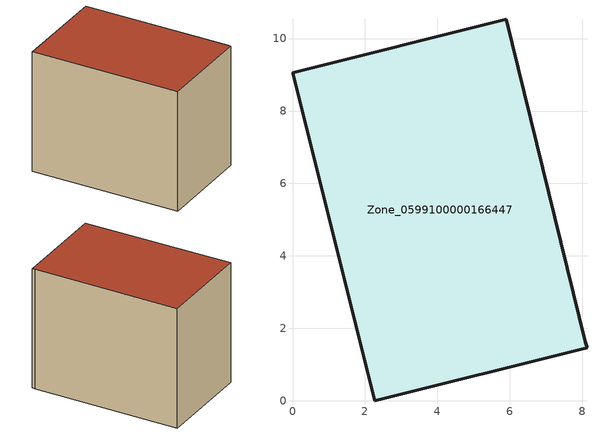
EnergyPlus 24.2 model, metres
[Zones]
Zone_0599100000166447
 floor ground (C_G): 5.9,10.54 8.08,1.63 8.13,1.47 2.28,0 0,9.06 z0
 wall outside (C_F): 8.08,1.63 5.9,10.54 0,9.06 2.28,0 8.13,1.47 8.08,1.63 z0:7.61
 roof outside (C_R): 0,9.06 2.28,0 8.13,1.47 8.08,1.63 5.9,10.54 z7.61
[BUILDING]
Pand.0599100000166447: North Axis=0; Terrain=City; Loads Convergence Tolerance Value=0.04; Temperature Convergence Tolerance Value=0.4; Solar Distribution=FullExterior; Maximum Number of Warmup Days=25; Minimum Number of Warmup Days=1
[Site:Location]
Rotterdam.The.Hague.AP_ZH_NLD Design_Conditions: Latitude=51.96; Longitude=4.45; Time Zone=1; Elevation=-4.5
[SITE:GROUNDTEMPERATURE:BUILDINGSURFACE]
18, 18, 18, 18, 18, 18, 18, 18, 18, 18, 18, 18
[MATERIAL] Thermal Absorptance=0.9; Solar Absorptance=0.7; Visible Absorptance=0.7
Name | Roughness | Thickness | Conductivity | Density | Specific Heat
G.TC.1965-1974 | MediumSmooth | 0.15 | 0.882353 | 540 | 1210
F.TC.1965-1974 | Rough | 0.3 | 0.697674 | 1920 | 840
R.TC.1965-1974 | MediumRough | 0.2 | 0.232558 | 1500 | 1000
[CONSTRUCTION]
C_G: G.TC.1965-1974
C_F: F.TC.1965-1974
C_R: R.TC.1965-1974
[ZONE]
Zone_0599100000166447: Type=1; Multiplier=1; Ceiling Height=Autocalculate; Volume=Autocalculate; Floor Area=autocalculate; Part of Total Floor Area=Yes
[ZONEINFILTRATION:DESIGNFLOWRATE]
Infil_Zone_0599100000166447: Zone or ZoneList or Space or SpaceList=Zone_0599100000166447; Schedule=AlwaysOn; Design Flow Rate Calculation Method=Flow/Area; Flow Rate per Floor Area=0.003; Constant Term Coefficient=1; Temperature Term Coefficient=0; Velocity Term Coefficient=0; Velocity Squared Term Coefficient=0
[HVACTEMPLATE:ZONE:IDEALLOADSAIRSYSTEM]
Zone_0599100000166447: Maximum Heating Supply Air Temperature=50; Minimum Cooling Supply Air Temperature=13; Maximum Heating Supply Air Humidity Ratio=0.0156; Minimum Cooling Supply Air Humidity Ratio=0.0077; Heating Limit=NoLimit; Cooling Limit=NoLimit; Dehumidification Control Type=ConstantSensibleHeatRatio; Cooling Sensible Heat Ratio=0.7; Dehumidification Setpoint=60; Humidification Control Type=None; Humidification Setpoint=30; Outdoor Air Method=None; Outdoor Air Flow Rate per Person=0.00944; Outdoor Air Flow Rate per Zone Floor Area=0; Outdoor Air Flow Rate per Zone=0; Demand Controlled Ventilation Type=None; Outdoor Air Economizer Type=NoEconomizer; Heat Recovery Type=None; Sensible Heat Recovery Effectiveness=0.7; Latent Heat Recovery Effectiveness=0.65
[ZONECONTROL:THERMOSTAT]
ThermostatControl_Zone_0599100000166447: Zone or ZoneList=Zone_0599100000166447; Control Type Schedule=DualSetpointControlType; Control 1=Thermostat_Zone_0599100000166447; Temperature Difference Between Cutout And Setpoint=0
[THERMOSTATSETPOINT:DUALSETPOINT]
Thermostat_Zone_0599100000166447: Heating Setpoint Temperature Schedule=HeatingSetpoint_Zone_0599100000166447; Cooling Setpoint Temperature Schedule=CoolingSetpoint_Zone_0599100000166447
[SCHEDULE:COMPACT]
HeatingSetpoint_Zone_0599100000166447: Through: 12/31, For: AllDays, Until: 24:00, 21
CoolingSetpoint_Zone_0599100000166447: Through: 12/31, For: AllDays, Until: 24:00, 24
DualSetpointControlType: Through: 12/31, For: AllDays, Until: 24:00, 4
AlwaysOn: Through: 12/31, For: AllDays, Until: 24:00, 1
